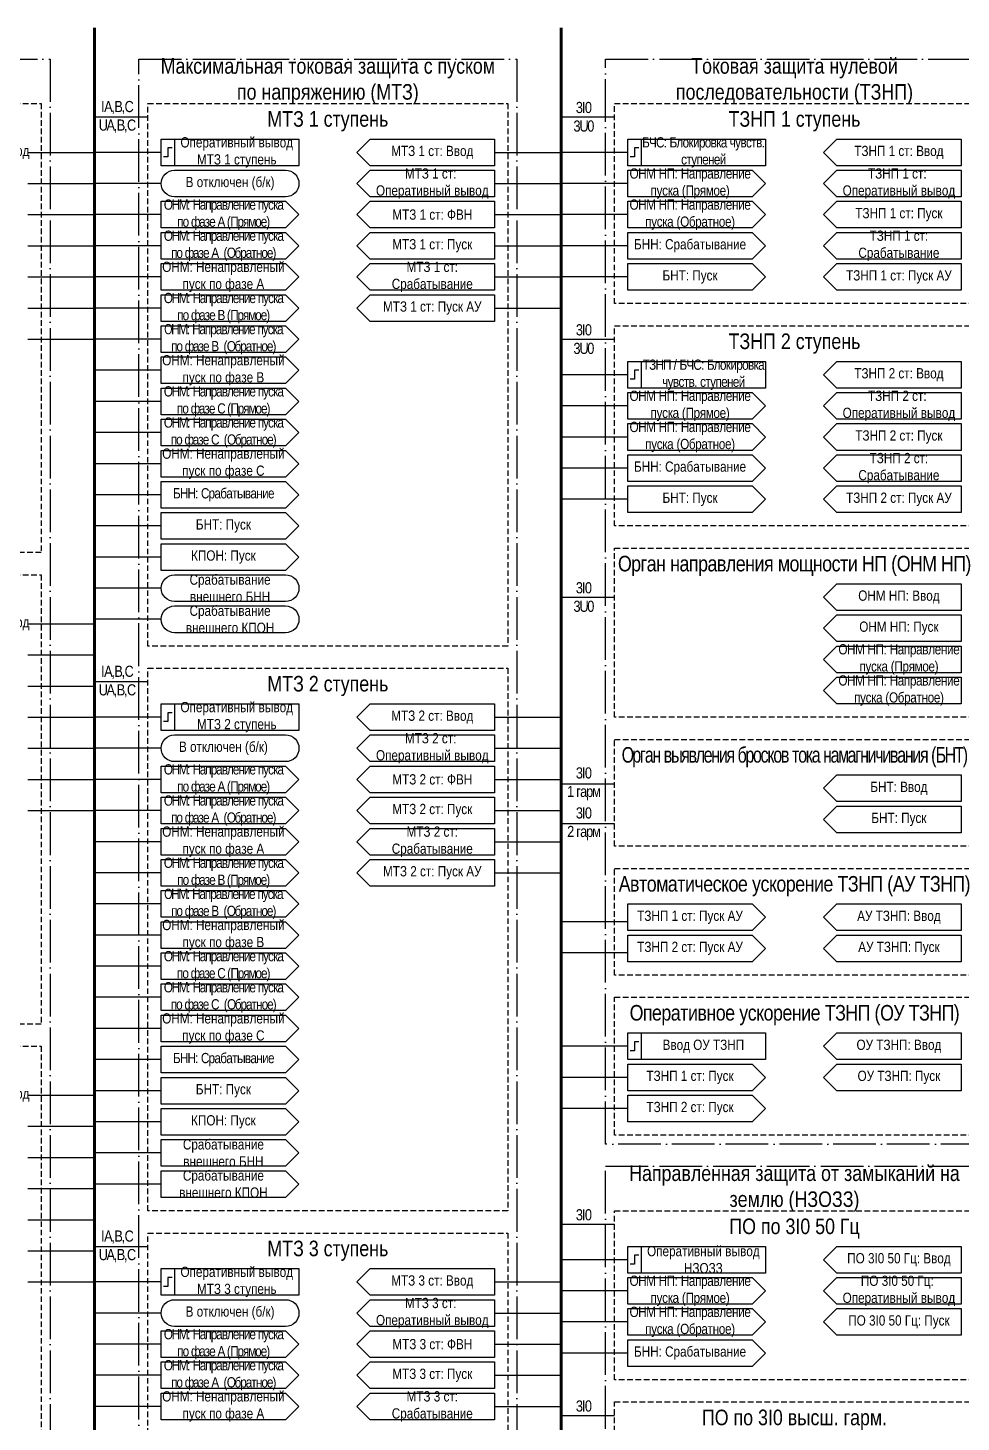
# Model space of a CAD drawing. Header units: millimetres. Extents: x -32357 to 1150, y -489 to 2440.
# Drawn here: x -31984 to -31774, y 470.5 to 784 of the extents above; entities that cross this region are included whole.
import ezdxf

# ---------------------------------------------------------------- set-up
doc = ezdxf.new("R2010")
doc.units = ezdxf.units.MM
doc.linetypes.add('ACAD_ISO04W100', pattern=[30, 24, -3, 0, -3])
doc.linetypes.add('штриховая2', pattern=[0.375, 0.25, -0.125])
doc.layers.add('TEXT', color=7, linetype='Continuous', lineweight=25)
doc.styles.add('2.5_Gost_RD', font='ARIALN.TTF', dxfattribs={"height": 2.5})
doc.styles.add('3.5_Gost_RD', font='ARIALN.TTF', dxfattribs={"height": 3.5})

msp = doc.modelspace()

# ---------------------------------------------------------------- linework, layer by layer
at = {"lineweight": 100, "ltscale": 100}
for p, q in [((-31969, 784), (-31969, 17)), ((-31864, 784), (-31864, 17))]:
    msp.add_line(p, q, dxfattribs=at)
at = {"ltscale": 100}
for p, q in [((-31969, 764), (-31957, 764)), ((-31864, 764), (-31852, 764)), ((-31984, 756), (-31969, 756)), ((-31954, 756), (-31969, 756)), ((-31879, 756), (-31864, 756)), ((-31849, 756), (-31864, 756)), ((-31984, 749), (-31969, 749)), ((-31954, 749), (-31969, 749)), ((-31879, 749), (-31864, 749)), ((-31849, 749), (-31864, 749)), ((-31984, 742), (-31969, 742)), ((-31954, 742), (-31969, 742)), ((-31879, 742), (-31864, 742)), ((-31849, 742), (-31864, 742)), ((-31984, 735), (-31969, 735)), ((-31954, 735), (-31969, 735)), ((-31879, 735), (-31864, 735)), ((-31849, 735), (-31864, 735)), ((-31984, 728), (-31969, 728)), ((-31954, 728), (-31969, 728)), ((-31879, 728), (-31864, 728)), ((-31849, 728), (-31864, 728)), ((-31984, 721), (-31969, 721)), ((-31954, 721), (-31969, 721)), ((-31879, 721), (-31864, 721)), ((-31984, 714), (-31969, 714)), ((-31954, 714), (-31969, 714)), ((-31864, 714), (-31852, 714)), ((-31954, 707), (-31969, 707)), ((-31849, 706), (-31864, 706)), ((-31954, 700), (-31969, 700)), ((-31849, 699), (-31864, 699)), ((-31954, 693), (-31969, 693)), ((-31849, 692), (-31864, 692)), ((-31954, 686), (-31969, 686)), ((-31849, 685), (-31864, 685)), ((-31954, 679), (-31969, 679)), ((-31849, 678), (-31864, 678)), ((-31954, 672), (-31969, 672)), ((-31954, 665), (-31969, 665)), ((-31954, 658), (-31969, 658)), ((-31864, 656), (-31852, 656)), ((-31984, 650), (-31969, 650)), ((-31954, 651), (-31969, 651)), ((-31984, 643), (-31969, 643)), ((-31969, 637), (-31957, 637)), ((-31984, 636), (-31969, 636)), ((-31984, 629), (-31969, 629)), ((-31954, 629), (-31969, 629)), ((-31879, 629), (-31864, 629)), ((-31984, 622), (-31969, 622)), ((-31954, 622), (-31969, 622)), ((-31879, 622), (-31864, 622)), ((-31984, 615), (-31969, 615)), ((-31954, 615), (-31969, 615)), ((-31879, 615), (-31864, 615)), ((-31864, 614), (-31852, 614)), ((-31984, 608), (-31969, 608)), ((-31954, 608), (-31969, 608)), ((-31879, 608), (-31864, 608)), ((-31852, 605), (-31864, 605)), ((-31954, 601), (-31969, 601)), ((-31879, 601), (-31864, 601)), ((-31954, 594), (-31969, 594)), ((-31879, 594), (-31864, 594)), ((-31954, 587), (-31969, 587)), ((-31849, 583), (-31864, 583)), ((-31954, 580), (-31969, 580)), ((-31849, 576), (-31864, 576)), ((-31954, 573), (-31969, 573)), ((-31954, 566), (-31969, 566)), ((-31954, 559), (-31969, 559)), ((-31849, 555), (-31864, 555)), ((-31954, 552), (-31969, 552)), ((-31849, 548), (-31864, 548)), ((-31984, 544), (-31969, 544)), ((-31954, 545), (-31969, 545)), ((-31849, 541), (-31864, 541)), ((-31984, 537), (-31969, 537)), ((-31954, 538), (-31969, 538)), ((-31984, 530), (-31969, 530)), ((-31954, 531), (-31969, 531)), ((-31954, 524), (-31969, 524)), ((-31984, 523), (-31969, 523)), ((-31984, 516), (-31969, 516)), ((-31864, 515), (-31852, 515)), ((-31984, 509), (-31969, 509)), ((-31969, 510), (-31957, 510)), ((-31849, 507), (-31864, 507)), ((-31984, 502), (-31969, 502)), ((-31954, 502), (-31969, 502)), ((-31879, 502), (-31864, 502)), ((-31849, 500), (-31864, 500)), ((-31954, 495), (-31969, 495)), ((-31879, 495), (-31864, 495)), ((-31849, 493), (-31864, 493)), ((-31954, 488), (-31969, 488)), ((-31879, 488), (-31864, 488)), ((-31849, 486), (-31864, 486)), ((-31954, 481), (-31969, 481)), ((-31879, 481), (-31864, 481)), ((-31954, 474), (-31969, 474)), ((-31879, 474), (-31864, 474)), ((-31864, 472), (-31852, 472))]:
    msp.add_line(p, q, dxfattribs=at)
at = {"color": 251, "linetype": 'ACAD_ISO04W100', "lineweight": 30, "ltscale": 0.4, "true_color": 0x58595b}
for points in [[(-32064, 777), (-31979, 777), (-31979, 25), (-32064, 25)], [(-31959, 777), (-31874, 777), (-31874, 96), (-31959, 96)], [(-31854, 777), (-31769, 777), (-31769, 533), (-31854, 533)], [(-31854, 528), (-31769, 528), (-31769, 227), (-31854, 227)]]:
    msp.add_lwpolyline(points, close=True, dxfattribs=at)
at = {"linetype": 'штриховая2', "ltscale": 5}
for points in [[(-32062, 767), (-31981, 767), (-31981, 666), (-32062, 666)], [(-31957, 767), (-31876, 767), (-31876, 645), (-31957, 645)], [(-31852, 767), (-31771, 767), (-31771, 722), (-31852, 722)], [(-31852, 717), (-31771, 717), (-31771, 672), (-31852, 672)], [(-31852, 667), (-31771, 667), (-31771, 629), (-31852, 629)], [(-32062, 661), (-31981, 661), (-31981, 560), (-32062, 560)], [(-31957, 640), (-31876, 640), (-31876, 518), (-31957, 518)], [(-31852, 624), (-31771, 624), (-31771, 600), (-31852, 600)], [(-31852, 595), (-31771, 595), (-31771, 571), (-31852, 571)], [(-31852, 566), (-31771, 566), (-31771, 535), (-31852, 535)], [(-32062, 555), (-31981, 555), (-31981, 454), (-32062, 454)], [(-31852, 518), (-31771, 518), (-31771, 480), (-31852, 480)], [(-31957, 513), (-31876, 513), (-31876, 391), (-31957, 391)], [(-31852, 475), (-31771, 475), (-31771, 444), (-31852, 444)]]:
    msp.add_lwpolyline(points, close=True, dxfattribs=at)
at = {"ltscale": 100}
for points in [[(-31954, 759), (-31951, 759), (-31951, 753), (-31954, 753)], [(-31954, 759), (-31923, 759), (-31923, 753), (-31954, 753)], [(-31879, 753), (-31907, 753), (-31910, 756), (-31907, 759), (-31879, 759)], [(-31849, 759), (-31846, 759), (-31846, 753), (-31849, 753)], [(-31849, 759), (-31818, 759), (-31818, 753), (-31849, 753)], [(-31774, 753), (-31802, 753), (-31805, 756), (-31802, 759), (-31774, 759)], [(-31907, 752), (-31879, 752), (-31879, 746), (-31907, 746), (-31910, 749)], [(-31802, 752), (-31774, 752), (-31774, 746), (-31802, 746), (-31805, 749)], [(-31879, 739), (-31907, 739), (-31910, 742), (-31907, 745), (-31879, 745)], [(-31774, 739), (-31802, 739), (-31805, 742), (-31802, 745), (-31774, 745)], [(-31879, 732), (-31907, 732), (-31910, 735), (-31907, 738), (-31879, 738)], [(-31774, 732), (-31802, 732), (-31805, 735), (-31802, 738), (-31774, 738)], [(-31879, 725), (-31907, 725), (-31910, 728), (-31907, 731), (-31879, 731)], [(-31774, 725), (-31802, 725), (-31805, 728), (-31802, 731), (-31774, 731)], [(-31879, 718), (-31907, 718), (-31910, 721), (-31907, 724), (-31879, 724)], [(-31849, 709), (-31846, 709), (-31846, 703), (-31849, 703)], [(-31849, 709), (-31818, 709), (-31818, 703), (-31849, 703)], [(-31774, 703), (-31802, 703), (-31805, 706), (-31802, 709), (-31774, 709)], [(-31802, 702), (-31774, 702), (-31774, 696), (-31802, 696), (-31805, 699)], [(-31774, 689), (-31802, 689), (-31805, 692), (-31802, 695), (-31774, 695)], [(-31774, 682), (-31802, 682), (-31805, 685), (-31802, 688), (-31774, 688)], [(-31774, 675), (-31802, 675), (-31805, 678), (-31802, 681), (-31774, 681)], [(-31774, 653), (-31802, 653), (-31805, 656), (-31802, 659), (-31774, 659)], [(-31774, 646), (-31802, 646), (-31805, 649), (-31802, 652), (-31774, 652)], [(-31774, 639), (-31802, 639), (-31805, 642), (-31802, 645), (-31774, 645)], [(-31774, 632), (-31802, 632), (-31805, 635), (-31802, 638), (-31774, 638)], [(-31954, 632), (-31951, 632), (-31951, 626), (-31954, 626)], [(-31954, 632), (-31923, 632), (-31923, 626), (-31954, 626)], [(-31879, 626), (-31907, 626), (-31910, 629), (-31907, 632), (-31879, 632)], [(-31907, 625), (-31879, 625), (-31879, 619), (-31907, 619), (-31910, 622)], [(-31879, 612), (-31907, 612), (-31910, 615), (-31907, 618), (-31879, 618)], [(-31774, 610), (-31802, 610), (-31805, 613), (-31802, 616), (-31774, 616)], [(-31879, 605), (-31907, 605), (-31910, 608), (-31907, 611), (-31879, 611)], [(-31774, 603), (-31802, 603), (-31805, 606), (-31802, 609), (-31774, 609)], [(-31879, 598), (-31907, 598), (-31910, 601), (-31907, 604), (-31879, 604)], [(-31879, 591), (-31907, 591), (-31910, 594), (-31907, 597), (-31879, 597)], [(-31774, 581), (-31802, 581), (-31805, 584), (-31802, 587), (-31774, 587)], [(-31774, 574), (-31802, 574), (-31805, 577), (-31802, 580), (-31774, 580)], [(-31849, 558), (-31846, 558), (-31846, 552), (-31849, 552)], [(-31849, 558), (-31818, 558), (-31818, 552), (-31849, 552)], [(-31774, 552), (-31802, 552), (-31805, 555), (-31802, 558), (-31774, 558)], [(-31774, 545), (-31802, 545), (-31805, 548), (-31802, 551), (-31774, 551)], [(-31849, 510), (-31846, 510), (-31846, 504), (-31849, 504)], [(-31849, 510), (-31818, 510), (-31818, 504), (-31849, 504)], [(-31802, 510), (-31774, 510), (-31774, 504), (-31802, 504), (-31805, 507)], [(-31954, 505), (-31951, 505), (-31951, 499), (-31954, 499)], [(-31954, 505), (-31923, 505), (-31923, 499), (-31954, 499)], [(-31879, 499), (-31907, 499), (-31910, 502), (-31907, 505), (-31879, 505)], [(-31907, 498), (-31879, 498), (-31879, 492), (-31907, 492), (-31910, 495)], [(-31802, 496), (-31774, 496), (-31774, 490), (-31802, 490), (-31805, 493)], [(-31879, 485), (-31907, 485), (-31910, 488), (-31907, 491), (-31879, 491)], [(-31879, 478), (-31907, 478), (-31910, 481), (-31907, 484), (-31879, 484)], [(-31879, 471), (-31907, 471), (-31910, 474), (-31907, 477), (-31879, 477)]]:
    msp.add_lwpolyline(points, close=True, dxfattribs=at)
at = {"lineweight": 30, "ltscale": 100}
for points in [[(-31951.5, 757), (-31952.5, 757), (-31952.5, 755), (-31953.5, 755)], [(-31846.5, 757), (-31847.5, 757), (-31847.5, 755), (-31848.5, 755)], [(-31846.5, 707), (-31847.5, 707), (-31847.5, 705), (-31848.5, 705)], [(-31951.5, 630), (-31952.5, 630), (-31952.5, 628), (-31953.5, 628)], [(-31846.5, 556), (-31847.5, 556), (-31847.5, 554), (-31848.5, 554)], [(-31846.5, 508), (-31847.5, 508), (-31847.5, 506), (-31848.5, 506)], [(-31951.5, 503), (-31952.5, 503), (-31952.5, 501), (-31953.5, 501)]]:
    msp.add_lwpolyline(points, dxfattribs=at)
at = {"ltscale": 100}
for points in [[(-31951, 746, -1), (-31951, 752), (-31926, 752, -1), (-31926, 746)], [(-31951, 655, -1), (-31951, 661), (-31926, 661, -1), (-31926, 655)], [(-31951, 648, -1), (-31951, 654), (-31926, 654, -1), (-31926, 648)], [(-31951, 619, -1), (-31951, 625), (-31926, 625, -1), (-31926, 619)], [(-31951, 492, -1), (-31951, 498), (-31926, 498, -1), (-31926, 492)]]:
    msp.add_lwpolyline(points, format="xyb", close=True, dxfattribs=at)
for points in [[(-31849, 752), (-31821, 752), (-31818, 749), (-31821, 746), (-31849, 746), (-31849, 752)], [(-31954, 745), (-31926, 745), (-31923, 742), (-31926, 739), (-31954, 739), (-31954, 745)], [(-31849, 745), (-31821, 745), (-31818, 742), (-31821, 739), (-31849, 739), (-31849, 745)], [(-31954, 738), (-31926, 738), (-31923, 735), (-31926, 732), (-31954, 732), (-31954, 738)], [(-31849, 738), (-31821, 738), (-31818, 735), (-31821, 732), (-31849, 732), (-31849, 738)], [(-31954, 731), (-31926, 731), (-31923, 728), (-31926, 725), (-31954, 725), (-31954, 731)], [(-31849, 731), (-31821, 731), (-31818, 728), (-31821, 725), (-31849, 725), (-31849, 731)], [(-31954, 724), (-31926, 724), (-31923, 721), (-31926, 718), (-31954, 718), (-31954, 724)], [(-31954, 717), (-31926, 717), (-31923, 714), (-31926, 711), (-31954, 711), (-31954, 717)], [(-31954, 710), (-31926, 710), (-31923, 707), (-31926, 704), (-31954, 704), (-31954, 710)], [(-31954, 703), (-31926, 703), (-31923, 700), (-31926, 697), (-31954, 697), (-31954, 703)], [(-31849, 702), (-31821, 702), (-31818, 699), (-31821, 696), (-31849, 696), (-31849, 702)], [(-31954, 696), (-31926, 696), (-31923, 693), (-31926, 690), (-31954, 690), (-31954, 696)], [(-31849, 695), (-31821, 695), (-31818, 692), (-31821, 689), (-31849, 689), (-31849, 695)], [(-31954, 689), (-31926, 689), (-31923, 686), (-31926, 683), (-31954, 683), (-31954, 689)], [(-31849, 688), (-31821, 688), (-31818, 685), (-31821, 682), (-31849, 682), (-31849, 688)], [(-31954, 682), (-31926, 682), (-31923, 679), (-31926, 676), (-31954, 676), (-31954, 682)], [(-31849, 681), (-31821, 681), (-31818, 678), (-31821, 675), (-31849, 675), (-31849, 681)], [(-31954, 675), (-31926, 675), (-31923, 672), (-31926, 669), (-31954, 669), (-31954, 675)], [(-31954, 668), (-31926, 668), (-31923, 665), (-31926, 662), (-31954, 662), (-31954, 668)], [(-31954, 618), (-31926, 618), (-31923, 615), (-31926, 612), (-31954, 612), (-31954, 618)], [(-31954, 611), (-31926, 611), (-31923, 608), (-31926, 605), (-31954, 605), (-31954, 611)], [(-31954, 604), (-31926, 604), (-31923, 601), (-31926, 598), (-31954, 598), (-31954, 604)], [(-31954, 597), (-31926, 597), (-31923, 594), (-31926, 591), (-31954, 591), (-31954, 597)], [(-31954, 590), (-31926, 590), (-31923, 587), (-31926, 584), (-31954, 584), (-31954, 590)], [(-31849, 587), (-31821, 587), (-31818, 584), (-31821, 581), (-31849, 581), (-31849, 587)], [(-31954, 583), (-31926, 583), (-31923, 580), (-31926, 577), (-31954, 577), (-31954, 583)], [(-31849, 580), (-31821, 580), (-31818, 577), (-31821, 574), (-31849, 574), (-31849, 580)], [(-31954, 576), (-31926, 576), (-31923, 573), (-31926, 570), (-31954, 570), (-31954, 576)], [(-31954, 569), (-31926, 569), (-31923, 566), (-31926, 563), (-31954, 563), (-31954, 569)], [(-31954, 562), (-31926, 562), (-31923, 559), (-31926, 556), (-31954, 556), (-31954, 562)], [(-31954, 555), (-31926, 555), (-31923, 552), (-31926, 549), (-31954, 549), (-31954, 555)], [(-31849, 551), (-31821, 551), (-31818, 548), (-31821, 545), (-31849, 545), (-31849, 551)], [(-31954, 548), (-31926, 548), (-31923, 545), (-31926, 542), (-31954, 542), (-31954, 548)], [(-31849, 544), (-31821, 544), (-31818, 541), (-31821, 538), (-31849, 538), (-31849, 544)], [(-31954, 541), (-31926, 541), (-31923, 538), (-31926, 535), (-31954, 535), (-31954, 541)], [(-31954, 534), (-31926, 534), (-31923, 531), (-31926, 528), (-31954, 528), (-31954, 534)], [(-31954, 527), (-31926, 527), (-31923, 524), (-31926, 521), (-31954, 521), (-31954, 527)], [(-31805, 500), (-31802, 503), (-31774, 503), (-31774, 497), (-31802, 497), (-31805, 500), (-31805, 500)], [(-31954, 491), (-31926, 491), (-31923, 488), (-31926, 485), (-31954, 485), (-31954, 491)], [(-31954, 484), (-31926, 484), (-31923, 481), (-31926, 478), (-31954, 478), (-31954, 484)], [(-31954, 477), (-31926, 477), (-31923, 474), (-31926, 471), (-31954, 471), (-31954, 477)]]:
    msp.add_lwpolyline(points, dxfattribs=at)
at = {"layer": 'TEXT', "ltscale": 100}
for points in [[(-31849, 503), (-31821, 503), (-31818, 500), (-31821, 497), (-31849, 497)], [(-31849, 496), (-31821, 496), (-31818, 493), (-31821, 490), (-31849, 490)], [(-31849, 489), (-31821, 489), (-31818, 486), (-31821, 483), (-31849, 483)]]:
    msp.add_lwpolyline(points, close=True, dxfattribs=at)

# ---------------------------------------------------------------- texts
at = {"color": 30, "ltscale": 100, "char_height": 3.5, "attachment_point": 5, "style": '3.5_Gost_RD'}
for s, insert, width in [('{\\C30;\\c1938679;Максимальная токовая защита с пуском \\Pпо напряжению (МТЗ)}', (-31916.5, 772), 85), ('{\\C30;\\c1938679;Токовая защита нулевой \\Pпоследовательности (ТЗНП)}', (-31811.5, 772), 85), ('{\\C30;\\c1938679;МТЗ 1 ступень}', (-31916.5, 763), 81), ('{\\C30;\\c1938679;ТЗНП 1 ступень}', (-31811.5, 763), 81), ('{\\C30;\\c1938679;ТЗНП 2 ступень}', (-31811.5, 713), 81), ('\\pt171.5;{\\T0.95;\\C30;\\c1938679;Орган направления мощности НП (ОНМ НП)}', (-31811.5, 663), 81), ('{\\C30;\\c1938679;МТЗ 2 ступень}', (-31916.5, 636), 81), ('{\\W0.9;\\T0.85;\\C30;\\c1938679;Орган выявления бросков тока намагничивания (БНТ)}', (-31811.5, 620), 81), ('{\\T0.95;\\C30;\\c1938679;Автоматическое ускорение ТЗНП (АУ ТЗНП)}', (-31811.5, 591), 81), ('{\\T0.95;\\C30;\\c1938679;Оперативное ускорение ТЗНП (ОУ ТЗНП)}', (-31811.5, 562), 81), ('Направленная защита от замыканий на землю (НЗОЗЗ)', (-31811.5, 523), 85), ('ПО по 3I0 50 Гц', (-31811.5, 514), 81), ('{\\C30;\\c1938679;МТЗ 3 ступень}', (-31916.5, 509), 81), ('ПО по 3I0 высш. гарм.', (-31811.5, 471), 81)]:
    msp.add_mtext(s, dxfattribs=dict(at, insert=insert, width=width))
at = {"ltscale": 100, "attachment_point": 5, "style": '2.5_Gost_RD'}
for s, insert, char_height, width in [('{\\T0.8;IA,B,C UA,B,C }', (-31964, 764), 2.5, 10), ('{\\T0.8;3I0\\P3U0}', (-31859, 764), 2.5, 10), ('ДЗ-фф 1 ступень: Ввод', (-31998, 756), 2.3, 28), ('МТЗ 1 ст: Ввод', (-31893, 756), 2.3, 28), ('ТЗНП 1 ст: Ввод', (-31788, 756), 2.3, 28), ('МТЗ 1 ст:  Оперативный вывод', (-31893, 749), 2.3, 28), ('ТЗНП 1 ст:  Оперативный вывод', (-31788, 749), 2.3, 28), ('МТЗ 1 ст: ФВН', (-31893, 742), 2.3, 28), ('ТЗНП 1 ст: Пуск', (-31788, 742), 2.3, 28), ('ТЗНП 1 ст: Срабатывание', (-31788, 735), 2.3, 28), ('МТЗ 1 ст: Пуск', (-31893, 735), 2.3, 28), ('МТЗ 1 ст: Срабатывание ', (-31893, 728), 2.3, 28), ('ТЗНП 1 ст: Пуск АУ', (-31788, 728), 2.3, 28), ('МТЗ 1 ст: Пуск АУ', (-31893, 721), 2.3, 28), ('{\\T0.8;3I0\\P3U0}', (-31859, 714), 2.5, 10), ('ТЗНП 2 ст: Ввод', (-31788, 706), 2.3, 28), ('ТЗНП 2 ст:  Оперативный вывод', (-31788, 699), 2.3, 28), ('ТЗНП 2 ст: Пуск', (-31788, 692), 2.3, 28), ('ТЗНП 2 ст: Срабатывание', (-31788, 685), 2.3, 28), ('ТЗНП 2 ст: Пуск АУ', (-31788, 678), 2.3, 28), ('{\\T0.8;3I0\\P3U0}', (-31859, 656), 2.5, 10), ('ДЗ-фф 2 ступень: Ввод', (-31998, 650), 2.3, 28), ('{\\T0.8;IA,B,C UA,B,C }', (-31964, 637), 2.5, 10), ('МТЗ 2 ст: Ввод', (-31893, 629), 2.3, 28), ('МТЗ 2 ст:  Оперативный вывод', (-31893, 622), 2.3, 28), ('{\\T0.8;3I0\\P1 гарм}', (-31859, 614), 2.5, 10), ('МТЗ 2 ст: ФВН', (-31893, 615), 2.3, 28), ('БНТ: Ввод', (-31788, 613), 2.3, 28), ('МТЗ 2 ст: Пуск', (-31893, 608), 2.3, 28), ('{\\T0.8;3I0\\P2 гарм}', (-31859, 605), 2.5, 10), ('БНТ: Пуск', (-31788, 606), 2.3, 28), ('МТЗ 2 ст: Срабатывание ', (-31893, 601), 2.3, 28), ('МТЗ 2 ст: Пуск АУ', (-31893, 594), 2.3, 28), ('АУ ТЗНП: Ввод', (-31788, 584), 2.3, 28), ('АУ ТЗНП: Пуск', (-31788, 577), 2.3, 28), ('ОУ ТЗНП: Ввод', (-31788, 555), 2.3, 28), ('ОУ ТЗНП: Пуск', (-31788, 548), 2.3, 28), ('ДЗ-фф 3 ступень: Ввод', (-31998, 544), 2.3, 28), ('{\\T0.8;3I0\\P }', (-31859, 515), 2.5, 10), ('{\\T0.8;IA,B,C UA,B,C }', (-31964, 510), 2.5, 10), ('ПО 3I0 50 Гц: Ввод', (-31788, 507), 2.3, 28), ('МТЗ 3 ст: Ввод', (-31893, 502), 2.3, 28), ('ПО 3I0 50 Гц:  Оперативный вывод', (-31788, 500), 2.3, 28), ('МТЗ 3 ст:  Оперативный вывод', (-31893, 495), 2.3, 28), ('ПО 3I0 50 Гц: Пуск', (-31788, 493), 2.3, 28), ('МТЗ 3 ст: ФВН', (-31893, 488), 2.3, 28), ('МТЗ 3 ст: Пуск', (-31893, 481), 2.3, 28), ('МТЗ 3 ст: Срабатывание ', (-31893, 474), 2.3, 28), ('{\\T0.8;3I0\\P }', (-31859, 472), 2.5, 10)]:
    msp.add_mtext(s, dxfattribs=dict(at, insert=insert, char_height=char_height, width=width))
at = {"color": 0, "ltscale": 100, "char_height": 2.3, "attachment_point": 5, "style": '2.5_Gost_RD'}
for s, insert, width in [('{\\C256;Срабатывание \\Pвнешнего БНН}', (-31938.5, 658), 31), ('{\\C256;ОНМ НП: Ввод}', (-31788, 656), 28), ('{\\C256;Срабатывание \\Pвнешнего КПОН}', (-31938.5, 651), 31), ('{\\C256;ОНМ НП: Пуск }', (-31788, 649), 28), ('{\\T0.95;\\C256;ОНМ НП: Направление пуска (Прямое)}', (-31788, 642), 28), ('{\\T0.95;\\C256;ОНМ НП: Направление пуска (Обратное)}', (-31788, 635), 28), ('{\\C256;Срабатывание внешнего БНН}', (-31940, 531), 28), ('{\\C256;Срабатывание внешнего КПОН}', (-31940, 524), 28)]:
    msp.add_mtext(s, dxfattribs=dict(at, insert=insert, width=width))
at = {"layer": 'TEXT', "color": 0, "ltscale": 100, "char_height": 2.3, "attachment_point": 5, "style": '2.5_Gost_RD'}
for s, insert, width in [('{\\C256;Оперативный вывод МТЗ 1 ступень}', (-31937, 756), 28), ('{\\T0.9;\\C256;БЧС: Блокировка чувств. ступеней}', (-31832, 756), 28), ('{\\C256;В отключен (б/к)}', (-31938.5, 749), 31), ('{\\T0.95;\\C256;ОНМ НП: Направление пуска (Прямое)}', (-31835, 749), 28), ('{\\T0.85;\\C256;ОНМ: Направление пуска по фазе А (Прямое)}', (-31940, 742), 28), ('{\\T0.95;\\C256;ОНМ НП: Направление пуска (Обратное)}', (-31835, 742), 28), ('{\\T0.85;\\C256;ОНМ: Направление пуска по фазе А  (Обратное)}', (-31940, 735), 28), ('{\\C256;БНН: Срабатывание}', (-31835, 735), 28), ('{\\C256;ОНМ: Ненаправленый пуск по фазе А }', (-31940, 728), 28), ('{\\C256;БНТ: Пуск}', (-31835, 728), 28), ('{\\T0.85;\\C256;ОНМ: Направление пуска по фазе В (Прямое)}', (-31940, 721), 28), ('{\\W0.9;\\T0.85;\\C256;О\\W1;НМ: Направление пуска по фазе В  (Обратное)}', (-31940, 714), 28), ('{\\C256;ОНМ: Ненаправленый пуск по фазе В }', (-31940, 707), 28), ('{\\T0.9;\\C256;ТЗНП / БЧС: Блокировка чувств. ступеней}', (-31832, 706), 28), ('{\\T0.85;\\C256;ОНМ: Направление пуска по фазе С (Прямое)}', (-31940, 700), 28), ('{\\T0.95;\\C256;ОНМ НП: Направление пуска (Прямое)}', (-31835, 699), 28), ('{\\T0.85;\\C256;ОНМ: Направление пуска по фазе С  (Обратное)}', (-31940, 693), 28), ('{\\T0.95;\\C256;ОНМ НП: Направление пуска (Обратное)}', (-31835, 692), 28), ('{\\C256;ОНМ: Ненаправленый пуск по фазе С }', (-31940, 686), 28), ('{\\C256;БНН: Срабатывание}', (-31835, 685), 28), ('{\\T0.9;\\C256;БНН: Срабатывание}', (-31940, 679), 28), ('{\\C256;БНТ: Пуск}', (-31835, 678), 28), ('{\\C256;БНТ: Пуск}', (-31940, 672), 28), ('{\\C256;КПОН: Пуск}', (-31940, 665), 28), ('{\\C256;Оперативный вывод МТЗ 2 ступень}', (-31937, 629), 28), ('{\\C256;В отключен (б/к)}', (-31940, 622), 28), ('{\\T0.85;\\C256;ОНМ: Направление пуска по фазе А (Прямое)}', (-31940, 615), 28), ('{\\T0.85;\\C256;ОНМ: Направление пуска по фазе А  (Обратное)}', (-31940, 608), 28), ('{\\C256;ОНМ: Ненаправленый пуск по фазе А }', (-31940, 601), 28), ('{\\T0.85;\\C256;ОНМ: Направление пуска по фазе В (Прямое)}', (-31940, 594), 28), ('{\\W0.9;\\T0.85;\\C256;О\\W1;НМ: Направление пуска по фазе В  (Обратное)}', (-31940, 587), 28), ('{\\C256;ОНМ: Ненаправленый пуск по фазе В }', (-31940, 580), 28), ('{\\C256;ТЗНП 1 ст: Пуск АУ}', (-31835, 584), 28), ('{\\C256;ТЗНП 2 ст: Пуск АУ}', (-31835, 577), 28), ('{\\T0.85;\\C256;ОНМ: Направление пуска по фазе С (Прямое)}', (-31940, 573), 28), ('{\\T0.85;\\C256;ОНМ: Направление пуска по фазе С  (Обратное)}', (-31940, 566), 28), ('{\\C256;ОНМ: Ненаправленый пуск по фазе С }', (-31940, 559), 28), ('{\\C256;Ввод ОУ ТЗНП}', (-31832, 555), 28), ('{\\T0.9;\\C256;БНН: Срабатывание}', (-31940, 552), 28), ('{\\C256;ТЗНП 1 ст: Пуск}', (-31835, 548), 28), ('{\\C256;БНТ: Пуск}', (-31940, 545), 28), ('{\\C256;ТЗНП 2 ст: Пуск}', (-31835, 541), 28), ('{\\C256;КПОН: Пуск}', (-31940, 538), 28), ('{\\C256;Оперативный вывод НЗОЗЗ}', (-31832, 507), 28), ('{\\C256;Оперативный вывод МТЗ 3 ступень}', (-31937, 502), 28), ('{\\C256;В отключен (б/к)}', (-31938.5, 495), 31), ('{\\T0.85;\\C256;ОНМ: Направление пуска по фазе А (Прямое)}', (-31940, 488), 28), ('{\\T0.85;\\C256;ОНМ: Направление пуска по фазе А  (Обратное)}', (-31940, 481), 28), ('{\\C256;ОНМ: Ненаправленый пуск по фазе А }', (-31940, 474), 28)]:
    msp.add_mtext(s, dxfattribs=dict(at, insert=insert, width=width))
at = {"layer": 'TEXT', "ltscale": 100, "char_height": 2.3, "width": 28, "attachment_point": 5, "style": '2.5_Gost_RD'}
for s, insert in [('{\\T0.95;ОНМ НП: Направление пуска (Прямое)}', (-31835, 500)), ('{\\T0.95;ОНМ НП: Направление пуска (Обратное)}', (-31835, 493)), ('БНН: Срабатывание', (-31835, 486))]:
    msp.add_mtext(s, dxfattribs=dict(at, insert=insert))

doc.saveas('drawing.dxf')
